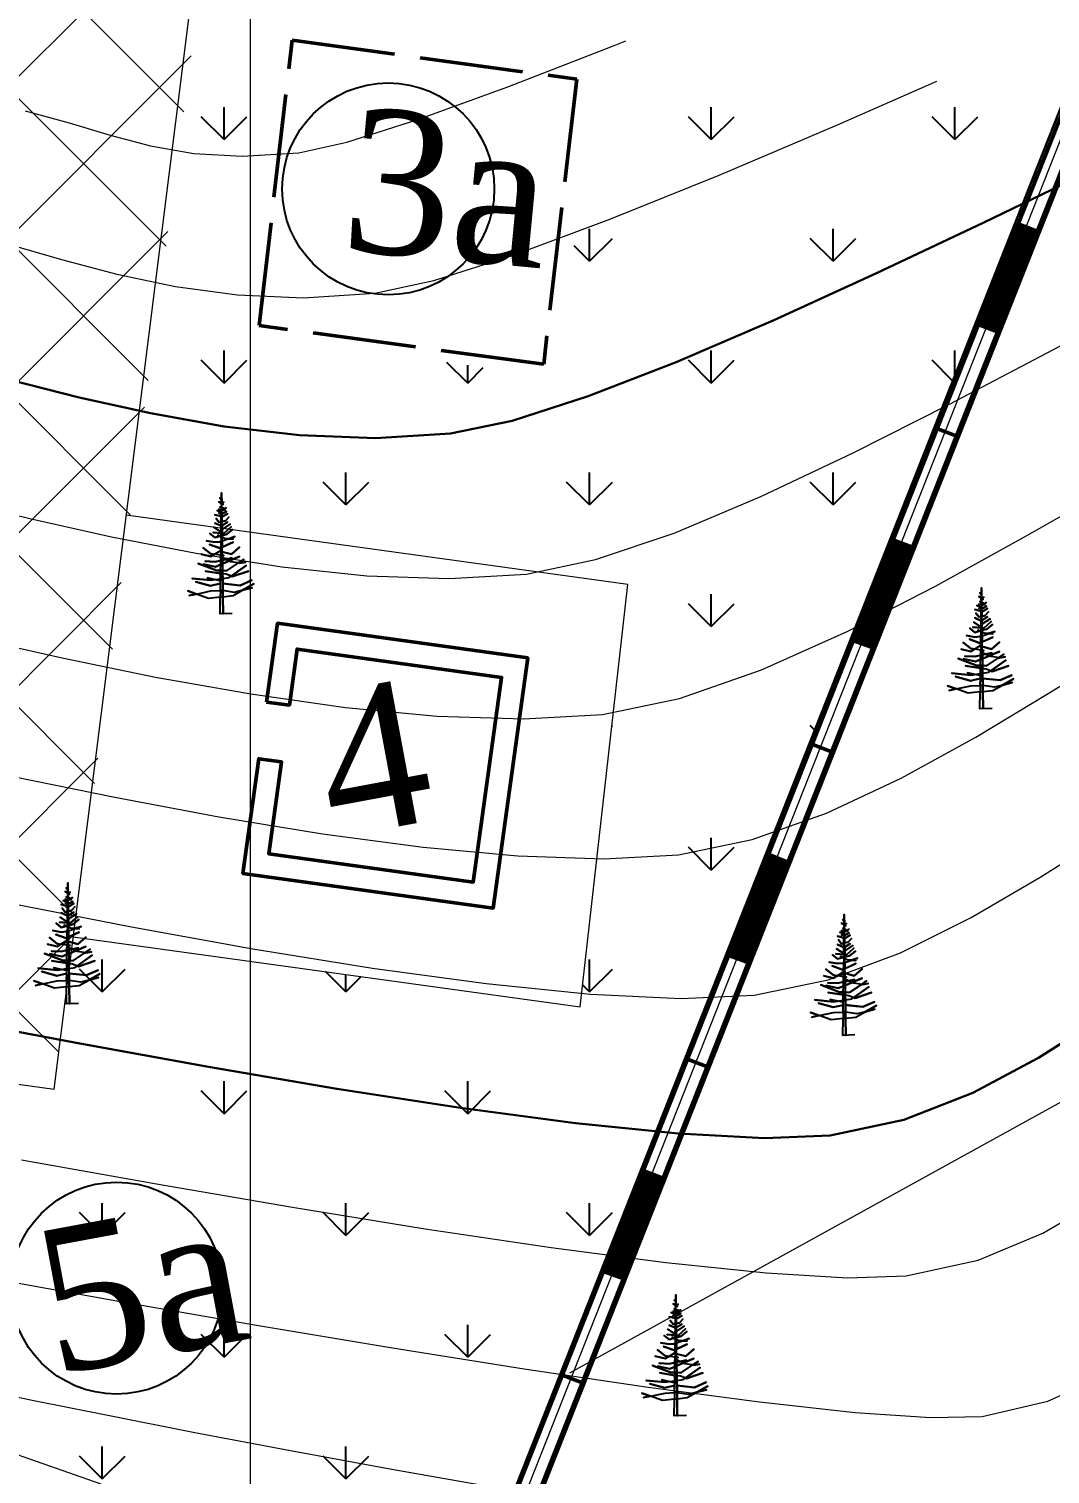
# Model space of a CAD drawing. Header units: feet. Extents: x 3381 to 1374491, y 675186 to 8751562.
# Drawn here: x 686548.47 to 686566.25, y 4375367.43 to 4375392.61 of the extents above; entities that cross this region are included whole.
import ezdxf

# ---------------------------------------------------------------- set-up
doc = ezdxf.new("R2010")
doc.units = ezdxf.units.FT
doc.header["$MEASUREMENT"] = 0
doc.linetypes.add('ACAD_ISO02W100', pattern=[15, 12, -3])
doc.linetypes.add('DUZ', pattern=[0])
doc.layers.get('0').update_dxf_attribs({"linetype": 'CONTINUOUS'})
for name, color, linetype, lineweight in [('ANA HORIZONTAL', 24, 'CONTINUOUS', 30), ('HORIZANTAL', 24, 'CONTINUOUS', 13), ('km setka', 170, 'CONTINUOUS', 15)]:
    doc.layers.add(name, color=color, linetype=linetype, lineweight=lineweight)
doc.layers.add('Aqaclar', color=3, linetype='CONTINUOUS')
doc.layers.add('Layer8', color=7, linetype='CONTINUOUS')
doc.styles.add('style5', font='ariall.ttf', dxfattribs={"height": 400})

msp = doc.modelspace()

# ---------------------------------------------------------------- hatches: boundary and pattern name
at = {"lineweight": 25}
h = msp.add_hatch(dxfattribs=at)
h.set_pattern_fill('GRASS', color=3, scale=3)
h.set_pattern_definition([(90, (3.5065, 27.466), (-2.121320343, 2.121320343), [0.5625, -3.680140689]), (45, (3.5065, 27.466), (-2.1213203436, 2.1213203436), [0.5625, -2.4375]), (135, (3.5065, 27.466), (-2.1213203436, -2.1213203436), [0.5625, -2.4375])])
edge = h.paths.add_edge_path(flags=16)
edge.add_arc((686469.241, 4375374.521), 3.56, 0, 360)
edge = h.paths.add_edge_path()
edge.add_line((686472.034, 4375376.729), (686476.571, 4375376.121))
edge.add_line((686476.571, 4375376.121), (686476.958, 4375379.01))
edge.add_line((686476.958, 4375379.01), (686469.631, 4375380))
edge.add_line((686469.631, 4375380), (686471.772, 4375395.856))
edge.add_line((686471.772, 4375395.856), (686480.145, 4375394.725))
edge.add_line((686480.145, 4375394.725), (686480.872, 4375400.108))
edge.add_line((686480.872, 4375400.108), (686476.22, 4375400.78))
edge.add_line((686476.22, 4375400.78), (686477.034, 4375406.421))
edge.add_line((686477.034, 4375406.421), (686485.156, 4375405.268))
edge.add_line((686485.156, 4375405.268), (686488.902, 4375432.383))
edge.add_line((686488.902, 4375432.383), (686488.995, 4375433.072))
edge.add_line((686488.995, 4375433.072), (686488.725, 4375432.579))
edge.add_line((686488.725, 4375432.579), (686451.187, 4375359.25))
edge.add_line((686451.187, 4375359.25), (686542.782, 4375331.373))
edge.add_line((686542.782, 4375331.373), (686574.64, 4375412.014))
edge.add_line((686574.64, 4375412.014), (686567.529, 4375414.735))
edge.add_line((686567.529, 4375414.735), (686565.775, 4375410.151))
edge.add_line((686565.775, 4375410.151), (686557.411, 4375413.085))
edge.add_arc((686716.84, 4375348.2), 172.127, 157.85455, 159.31778)
edge.add_line((686555.806, 4375408.992), (686569.171, 4375407.196))
edge.add_line((686569.171, 4375407.196), (686568.429, 4375401.948))
edge.add_line((686568.429, 4375401.948), (686555.1, 4375403.755))
edge.add_arc((686555.4, 4375400.614), 3.155, 95.4615, 167.5925)
edge.add_line((686552.319, 4375401.292), (686552.319, 4375400.337))
edge.add_line((686552.319, 4375400.337), (686553.986, 4375400.73))
edge.add_line((686553.986, 4375400.73), (686559.578, 4375399.751))
edge.add_line((686559.578, 4375399.751), (686557.628, 4375386.568))
edge.add_line((686557.628, 4375386.568), (686557.408, 4375386.568))
edge.add_line((686557.408, 4375386.568), (686552.319, 4375387.285))
edge.add_line((686552.319, 4375387.285), (686552.93, 4375392.653))
edge.add_line((686552.93, 4375392.653), (686558.033, 4375391.954))
edge.add_line((686558.033, 4375391.954), (686558.384, 4375394.516))
edge.add_line((686558.384, 4375394.516), (686553.204, 4375395.226))
edge.add_line((686553.204, 4375395.226), (686553.8, 4375400.314))
edge.add_line((686553.8, 4375400.314), (686552.219, 4375400.105))
edge.add_line((686552.219, 4375400.105), (686550.163, 4375384.139))
edge.add_line((686550.163, 4375384.139), (686558.899, 4375382.93))
edge.add_line((686558.899, 4375382.93), (686558.069, 4375375.574))
edge.add_line((686558.069, 4375375.574), (686549.285, 4375376.789))
edge.add_line((686549.285, 4375376.789), (686548.906, 4375374.139))
edge.add_line((686548.906, 4375374.139), (686542.779, 4375374.943))
edge.add_arc((686542.342, 4375364.952), 10, 87.4993, 110.7786)
edge.add_line((686538.795, 4375374.302), (686548.544, 4375372.875))
edge.add_line((686548.544, 4375372.875), (686547.917, 4375369.381))
edge.add_line((686547.917, 4375369.381), (686544.607, 4375369.907))
edge.add_line((686544.607, 4375369.907), (686545, 4375372.981))
edge.add_line((686545, 4375372.981), (686542.469, 4375373.316))
edge.add_line((686542.469, 4375373.316), (686542.064, 4375370.254))
edge.add_line((686542.064, 4375370.254), (686538.74, 4375370.694))
edge.add_line((686538.74, 4375370.694), (686539.093, 4375373.791))
edge.add_line((686539.093, 4375373.791), (686538.298, 4375374.098))
edge.add_arc((686542.512, 4375364.739), 10.263, 114.2395, 179.0096)
edge.add_line((686532.25, 4375364.917), (686531.9, 4375362.281))
edge.add_line((686531.9, 4375362.281), (686528.914, 4375362.608))
edge.add_line((686528.914, 4375362.608), (686528.033, 4375357.745))
edge.add_line((686528.033, 4375357.745), (686519.324, 4375358.958))
edge.add_line((686519.324, 4375358.958), (686520.011, 4375363.859))
edge.add_line((686520.011, 4375363.859), (686513.085, 4375364.778))
edge.add_line((686513.085, 4375364.778), (686512.673, 4375361.668))
edge.add_line((686512.673, 4375361.668), (686486.043, 4375365.261))
edge.add_line((686486.043, 4375365.261), (686475.323, 4375366.805))
edge.add_line((686475.323, 4375366.805), (686476.371, 4375374.635))
edge.add_line((686476.371, 4375374.635), (686472.751, 4375375.12))
edge.add_arc((686469.241, 4375374.521), 3.56, 9.688, 38.3434)
at = {"lineweight": 13}
h = msp.add_hatch(dxfattribs=at)
h.set_pattern_fill('ANSI37', color=256, scale=15)
h.set_pattern_definition([(45, (0, 0), (-1.3258252147, 1.3258252147), []), (135, (0, 0), (-1.3258252147, -1.3258252147), [])])
h.paths.add_polyline_path([(686533.845, 4375421.291), (686544.492, 4375419.866), (686545.997, 4375419.632), (686545.856, 4375419.847), (686548.297, 4375420.17), (686551.002, 4375420.769), (686553.549, 4375420.105), (686553.846, 4375420.27), (686561.937, 4375417.089), (686563.195, 4375416.394), (686559.012, 4375414.621), (686556.888, 4375412.335), (686556.17, 4375410.995), (686554.985, 4375403.728), (686553.218, 4375402.894), (686552.623, 4375402.12), (686548.89, 4375374.023), (686527.156, 4375376.859), (686527.724, 4375378.154), (686528.151, 4375380.299)])
at = {"lineweight": 50}
h = msp.add_hatch(dxfattribs=at)
h.set_pattern_fill('ANSI31', scale=0.3, angle=76.0049)
h.set_pattern_definition([(121.004872172, (4767024.713122, 2652344.381678), (-0.0321421312917, -0.01931666109934), [])])
h.paths.add_polyline_path([(686565.002, 4375387.46), (686565.697, 4375389.217), (686566.058, 4375389.073), (686565.368, 4375387.323)])
h = msp.add_hatch(dxfattribs=at)
h.set_pattern_fill('ANSI31', scale=0.3, angle=76.6288)
h.set_pattern_definition([(121.628787469, (4785543.104824, 2696873.81386), (-0.03192988339517, -0.01966551668202), [])])
h.paths.add_polyline_path([(686562.817, 4375381.955), (686563.512, 4375383.713), (686563.883, 4375383.57), (686563.193, 4375381.82)])
h = msp.add_hatch(dxfattribs=at)
h.set_pattern_fill('ANSI31', scale=0.3, angle=76.0049)
h.set_pattern_definition([(121.004872172, (4767020.369345, 2652333.391865), (-0.0321421312917, -0.01931666109934), [])])
h.paths.add_polyline_path([(686560.641, 4375376.477), (686561.343, 4375378.232), (686561.715, 4375378.084), (686561.025, 4375376.334)])
h = msp.add_hatch(dxfattribs=at)
h.set_pattern_fill('ANSI31', scale=0.3, angle=76.6288)
h.set_pattern_definition([(121.628787469, (4785538.761047, 2696862.824047), (-0.03192988339517, -0.01966551668202), [])])
h.paths.add_polyline_path([(686558.473, 4375370.966), (686559.168, 4375372.723), (686559.539, 4375372.58), (686558.849, 4375370.83)])

# ---------------------------------------------------------------- linework, layer by layer
at = {"color": 7, "lineweight": 50}
for p, q in [((686564.265, 4375385.656, 716.5), (686564.628, 4375385.517, 716.5)), ((686562.102, 4375380.149, 716.5), (686562.464, 4375380.01, 716.5)), ((686559.922, 4375374.666, 716.5), (686560.284, 4375374.527, 716.5)), ((686557.758, 4375369.159, 716.5), (686558.121, 4375369.02, 716.5))]:
    msp.add_line(p, q, dxfattribs=at)
at = {"color": 7, "lineweight": 30, "elevation": 716.5}
for points in [[(686562.786, 4375416.979), (686575.161, 4375412.243), (686543.018, 4375330.883), (686450.613, 4375359.007), (686493.804, 4375443.379), (686553.443, 4375420.554)], [(686562.643, 4375416.605), (686574.64, 4375412.014), (686542.782, 4375331.373), (686451.187, 4375359.25), (686493.996, 4375442.877), (686553.3, 4375420.181)]]:
    msp.add_lwpolyline(points, dxfattribs=at)
at = {"color": 1, "lineweight": 0, "elevation": 716.5}
msp.add_lwpolyline([(686450.9, 4375359.128), (686493.9, 4375443.128), (686574.9, 4375412.128), (686542.9, 4375331.128)], close=True, dxfattribs=at)
at = {"color": 7, "lineweight": 50, "elevation": 716.5}
for points in [[(686553.553, 4375420.114), (686553.727, 4375420.475), (686528.404, 4375430.157), (686489.51, 4375434.99), (686454.464, 4375366.527), (686552.013, 4375353.539), (686567.79, 4375393.455), (686567.431, 4375393.597), (686551.754, 4375353.992), (686455.1, 4375366.829), (686489.789, 4375434.557), (686528.304, 4375429.783), (686553.553, 4375420.114)], [(686565.002, 4375387.46), (686565.697, 4375389.217), (686566.058, 4375389.074), (686565.367, 4375387.324), (686565.002, 4375387.46)], [(686562.817, 4375381.955), (686563.512, 4375383.713), (686563.883, 4375383.57), (686563.191, 4375381.821), (686562.817, 4375381.955)], [(686560.642, 4375376.476), (686561.343, 4375378.232), (686561.715, 4375378.084), (686561.023, 4375376.334), (686560.659, 4375376.469)], [(686558.473, 4375370.966), (686559.168, 4375372.723), (686559.539, 4375372.58), (686558.847, 4375370.831), (686558.473, 4375370.966)]]:
    msp.add_lwpolyline(points, dxfattribs=at)
at = {"color": 7, "lineweight": 18, "elevation": 716.5}
for points in [[(686548.906, 4375374.139), (686552.319, 4375401.292, -0.312203), (686554.87, 4375403.701), (686555.1, 4375403.755)], [(686513.085, 4375364.778), (686531.9, 4375362.281), (686532.429, 4375366.267, -0.415845), (686543.713, 4375374.858), (686548.906, 4375374.139)]]:
    msp.add_lwpolyline(points, format="xyb", dxfattribs=at)
at = {"color": 7, "linetype": 'ACAD_ISO02W100', "lineweight": 50, "ltscale": 0.15, "elevation": 959.671}
msp.add_lwpolyline([(686552.478, 4375387.444), (686553.053, 4375392.412), (686558.008, 4375391.735), (686557.433, 4375386.768), (686552.478, 4375387.444)], dxfattribs=at)
at = {"color": 7, "lineweight": 18, "elevation": 959.671}
msp.add_lwpolyline([(686549.24, 4375376.796), (686558.069, 4375375.574), (686558.899, 4375382.93), (686550.163, 4375384.139)], dxfattribs=at)
at = {"color": 7, "lineweight": 50, "elevation": 959.671, "flags": 128}
msp.add_lwpolyline([(686552.609, 4375380.885), (686553.005, 4375380.831), (686553.14, 4375381.806), (686556.701, 4375381.314), (686556.208, 4375377.748), (686552.646, 4375378.24), (686552.868, 4375379.84), (686552.472, 4375379.895), (686552.195, 4375377.899), (686556.554, 4375377.296), (686557.157, 4375381.654), (686552.799, 4375382.257), (686552.609, 4375380.885)], dxfattribs=at)
at = {"color": 7, "lineweight": 18}
msp.add_lwpolyline([(686557.888, 4375369.197), (686578.51, 4375380.572), (686599.543, 4375379.073)], dxfattribs=at)
at = {"color": 7, "linetype": 'DUZ', "lineweight": 25}
for centre in [(686554.726, 4375389.824, -415.332), (686549.995, 4375370.674, 2378.8)]:
    msp.add_circle(centre, 1.846, dxfattribs=at)
at = {"linetype": 'Continuous'}
msp.add_open_spline([(686510.012, 4375551.6, 716.5), (686514.032, 4375544.122, 716.5), (686521.585, 4375530.68, 716.5), (686534.891, 4375512.364, 716.5), (686545.662, 4375492.166, 716.5), (686556.625, 4375474.281, 716.5), (686565.753, 4375456.877, 716.5), (686579.168, 4375438.356, 716.5), (686595.768, 4375424.067, 716.5), (686607.303, 4375409.23, 716.5), (686615.233, 4375398.748, 716.5), (686626.551, 4375386.829, 716.5), (686634.8, 4375376.137, 716.5), (686639.244, 4375370.377, 716.5)], degree=3, knots=[15.268593, 15.268593, 15.268593, 15.268593, 40.72321, 61.46233, 83.054979, 109.290717, 124.392744, 141.962718, 177.533008, 189.558821, 198.276488, 216.955448, 238.768866, 238.768866, 238.768866, 238.768866], dxfattribs=at)
at = {"layer": 'ANA HORIZONTAL', "color": 32, "lineweight": 30}
for points, elevation in [([(686548.162, 4375386.489), (686549.342, 4375386.192), (686550.584, 4375385.916), (686551.87, 4375385.687), (686553.182, 4375385.533), (686554.503, 4375385.482), (686555.813, 4375385.56), (686556.884, 4375385.784), (686558.21, 4375386.211), (686559.741, 4375386.807), (686561.43, 4375387.533), (686563.229, 4375388.355), (686565.089, 4375389.234), (686566.962, 4375390.136), (686568.802, 4375391.023), (686570.558, 4375391.858), (686572.183, 4375392.606), (686573.63, 4375393.23)], 1409), ([(686547.167, 4375375.349), (686549.353, 4375374.934), (686551.597, 4375374.527), (686553.831, 4375374.148), (686555.985, 4375373.816), (686557.99, 4375373.549), (686559.777, 4375373.367), (686561.278, 4375373.288), (686562.423, 4375373.331), (686563.703, 4375373.605), (686564.907, 4375374.078), (686566.05, 4375374.688), (686567.144, 4375375.378)], 1406.5)]:
    msp.add_lwpolyline(points, dxfattribs=dict(at, elevation=elevation))
at = {"layer": 'Aqaclar', "color": 3, "elevation": 716.5}
for points in [[(686552.01, 4375382.426), (686551.798, 4375382.419), (686551.802, 4375382.713), (686551.594, 4375382.69), (686551.385, 4375382.765), (686551.234, 4375382.819), (686551.385, 4375382.765), (686551.259, 4375382.738), (686551.385, 4375382.765), (686551.638, 4375382.819), (686551.803, 4375382.826), (686551.802, 4375382.713), (686551.847, 4375382.718), (686551.851, 4375382.421), (686551.847, 4375382.718), (686552.024, 4375382.738), (686552.19, 4375382.832), (686552.358, 4375382.876), (686552.19, 4375382.832), (686552.384, 4375382.941), (686552.19, 4375382.832), (686552.049, 4375382.795), (686551.846, 4375382.825), (686551.847, 4375382.718), (686551.846, 4375382.825), (686551.828, 4375382.827), (686551.803, 4375382.826), (686551.805, 4375382.949), (686551.802, 4375382.949), (686551.632, 4375382.908), (686551.373, 4375382.981), (686551.632, 4375382.908), (686551.802, 4375382.949), (686551.805, 4375382.949), (686551.805, 4375382.995), (686551.796, 4375382.997), (686551.581, 4375383.046), (686551.711, 4375383.017), (686551.638, 4375383.006), (686551.31, 4375383.038), (686551.638, 4375383.006), (686551.711, 4375383.017), (686551.806, 4375383.031), (686551.805, 4375382.995), (686551.806, 4375383.031), (686551.843, 4375383.037), (686551.846, 4375382.825), (686551.844, 4375382.949), (686551.847, 4375382.949), (686552.15, 4375382.916), (686552.352, 4375383.006), (686552.15, 4375382.916), (686551.844, 4375382.949), (686551.843, 4375383.037), (686551.954, 4375383.054), (686552.251, 4375383.265), (686551.989, 4375383.079), (686552.011, 4375383.07), (686552.295, 4375383.167), (686552.011, 4375383.07), (686551.903, 4375383.111), (686551.842, 4375383.12), (686551.843, 4375383.037), (686551.842, 4375383.12), (686551.807, 4375383.126), (686551.806, 4375383.031), (686551.807, 4375383.126), (686551.543, 4375383.167), (686551.807, 4375383.126), (686551.808, 4375383.176), (686551.739, 4375383.176), (686551.417, 4375383.297), (686551.739, 4375383.176), (686551.808, 4375383.176), (686551.809, 4375383.278), (686551.72, 4375383.24), (686551.512, 4375383.289), (686551.72, 4375383.24), (686551.84, 4375383.291), (686551.841, 4375383.176), (686551.808, 4375383.176), (686551.841, 4375383.176), (686551.842, 4375383.12), (686551.841, 4375383.176), (686551.922, 4375383.176), (686552.121, 4375383.309), (686552.213, 4375383.37), (686552.121, 4375383.309), (686552.144, 4375383.305), (686552.238, 4375383.321), (686552.144, 4375383.305), (686551.986, 4375383.329), (686551.958, 4375383.342), (686551.84, 4375383.291), (686551.958, 4375383.342), (686552.137, 4375383.419), (686551.958, 4375383.342), (686551.897, 4375383.37), (686552.005, 4375383.394), (686551.897, 4375383.37), (686551.828, 4375383.402), (686551.839, 4375383.397), (686551.839, 4375383.357), (686551.897, 4375383.37), (686551.839, 4375383.357), (686551.84, 4375383.291), (686551.839, 4375383.357), (686551.81, 4375383.351), (686551.809, 4375383.278), (686551.81, 4375383.351), (686551.714, 4375383.329), (686551.537, 4375383.338), (686551.714, 4375383.329), (686551.81, 4375383.351), (686551.811, 4375383.442), (686551.866, 4375383.435), (686551.838, 4375383.439), (686551.839, 4375383.397), (686551.838, 4375383.439), (686551.811, 4375383.442), (686551.638, 4375383.467), (686551.506, 4375383.572), (686551.638, 4375383.467), (686551.702, 4375383.458), (686551.638, 4375383.419), (686551.468, 4375383.459), (686551.638, 4375383.419), (686551.702, 4375383.458), (686551.812, 4375383.526), (686551.811, 4375383.442), (686551.838, 4375383.439), (686551.837, 4375383.502), (686551.998, 4375383.459), (686552.137, 4375383.58), (686551.998, 4375383.459), (686551.837, 4375383.502), (686551.836, 4375383.583), (686552.024, 4375383.67), (686551.796, 4375383.564), (686551.613, 4375383.629), (686551.796, 4375383.564), (686551.813, 4375383.572), (686551.812, 4375383.526), (686551.814, 4375383.684), (686551.796, 4375383.678), (686551.708, 4375383.67), (686551.562, 4375383.694), (686551.708, 4375383.67), (686551.796, 4375383.678), (686551.814, 4375383.684), (686551.835, 4375383.691), (686551.836, 4375383.583), (686551.835, 4375383.691), (686552.055, 4375383.767), (686551.949, 4375383.73), (686552.024, 4375383.726), (686551.872, 4375383.734), (686551.758, 4375383.791), (686551.815, 4375383.763), (686551.814, 4375383.684), (686551.835, 4375383.691), (686551.834, 4375383.785), (686551.708, 4375383.751), (686551.619, 4375383.823), (686551.708, 4375383.751), (686551.815, 4375383.78), (686551.815, 4375383.763), (686551.815, 4375383.78), (686551.916, 4375383.807), (686552.017, 4375383.888), (686551.916, 4375383.807), (686551.834, 4375383.785), (686551.833, 4375383.826), (686551.866, 4375383.823), (686551.992, 4375383.937), (686551.866, 4375383.823), (686551.833, 4375383.826), (686551.816, 4375383.828), (686551.815, 4375383.78), (686551.816, 4375383.828), (686551.676, 4375383.84), (686551.816, 4375383.828), (686551.816, 4375383.843), (686551.689, 4375383.929), (686551.816, 4375383.843), (686551.817, 4375383.955), (686551.821, 4375383.953), (686551.708, 4375384.002), (686551.821, 4375383.953), (686551.929, 4375384.018), (686551.832, 4375383.959), (686551.833, 4375383.826), (686551.832, 4375383.893), (686551.973, 4375383.985), (686551.832, 4375383.893), (686551.831, 4375384.029), (686551.891, 4375384.042), (686551.948, 4375384.107), (686551.891, 4375384.042), (686551.831, 4375384.029), (686551.818, 4375384.027), (686551.817, 4375383.955), (686551.818, 4375384.027), (686551.777, 4375384.018), (686551.727, 4375384.083), (686551.777, 4375384.018), (686551.818, 4375384.027), (686551.819, 4375384.12), (686551.708, 4375384.147), (686551.84, 4375384.115), (686551.929, 4375384.164), (686551.84, 4375384.115), (686551.83, 4375384.118), (686551.831, 4375384.029), (686551.83, 4375384.118), (686551.829, 4375384.162), (686551.91, 4375384.204), (686551.829, 4375384.162), (686551.828, 4375384.234), (686551.859, 4375384.228), (686551.828, 4375384.234), (686551.777, 4375384.245), (686551.821, 4375384.236), (686551.819, 4375384.12), (686551.82, 4375384.164), (686551.777, 4375384.172), (686551.82, 4375384.164), (686551.82, 4375384.194), (686551.746, 4375384.22), (686551.82, 4375384.194), (686551.821, 4375384.236), (686551.821, 4375384.275), (686551.796, 4375384.285), (686551.828, 4375384.273), (686551.859, 4375384.261), (686551.885, 4375384.228), (686551.871, 4375384.245), (686551.903, 4375384.269), (686551.859, 4375384.236), (686551.871, 4375384.245), (686551.859, 4375384.261), (686551.828, 4375384.273), (686551.828, 4375384.234), (686551.828, 4375384.273), (686551.827, 4375384.335), (686551.866, 4375384.366), (686551.832, 4375384.339), (686551.853, 4375384.325), (686551.832, 4375384.339), (686551.822, 4375384.345), (686551.777, 4375384.374), (686551.822, 4375384.345), (686551.823, 4375384.405), (686551.796, 4375384.439), (686551.823, 4375384.405), (686551.825, 4375384.528), (686551.827, 4375384.342), (686551.827, 4375384.335), (686551.827, 4375384.342), (686551.822, 4375384.345), (686551.822, 4375384.331), (686551.827, 4375384.335), (686551.815, 4375384.325), (686551.822, 4375384.331), (686551.821, 4375384.275)], [(686565.243, 4375380.774), (686565.031, 4375380.767), (686565.035, 4375381.061), (686564.827, 4375381.038), (686564.617, 4375381.113), (686564.467, 4375381.167), (686564.617, 4375381.113), (686564.492, 4375381.086), (686564.617, 4375381.113), (686564.871, 4375381.167), (686565.036, 4375381.174), (686565.035, 4375381.061), (686565.08, 4375381.066), (686565.084, 4375380.769), (686565.08, 4375381.066), (686565.256, 4375381.086), (686565.423, 4375381.18), (686565.591, 4375381.224), (686565.423, 4375381.18), (686565.617, 4375381.289), (686565.423, 4375381.18), (686565.282, 4375381.143), (686565.079, 4375381.173), (686565.08, 4375381.066), (686565.079, 4375381.173), (686565.061, 4375381.175), (686565.036, 4375381.174), (686565.038, 4375381.297), (686565.035, 4375381.297), (686564.865, 4375381.256), (686564.606, 4375381.329), (686564.865, 4375381.256), (686565.035, 4375381.297), (686565.038, 4375381.297), (686565.038, 4375381.343), (686565.029, 4375381.345), (686564.814, 4375381.394), (686564.944, 4375381.365), (686564.871, 4375381.353), (686564.543, 4375381.386), (686564.871, 4375381.353), (686564.944, 4375381.365), (686565.039, 4375381.379), (686565.038, 4375381.343), (686565.039, 4375381.379), (686565.076, 4375381.385), (686565.079, 4375381.173), (686565.077, 4375381.297), (686565.08, 4375381.297), (686565.383, 4375381.264), (686565.585, 4375381.353), (686565.383, 4375381.264), (686565.077, 4375381.297), (686565.076, 4375381.385), (686565.187, 4375381.402), (686565.484, 4375381.613), (686565.222, 4375381.427), (686565.244, 4375381.418), (686565.528, 4375381.515), (686565.244, 4375381.418), (686565.136, 4375381.459), (686565.075, 4375381.468), (686565.076, 4375381.385), (686565.075, 4375381.468), (686565.04, 4375381.474), (686565.039, 4375381.379), (686565.04, 4375381.474), (686564.776, 4375381.515), (686565.04, 4375381.474), (686565.041, 4375381.523), (686564.972, 4375381.523), (686564.65, 4375381.645), (686564.972, 4375381.523), (686565.041, 4375381.523), (686565.042, 4375381.626), (686564.953, 4375381.588), (686564.745, 4375381.637), (686564.953, 4375381.588), (686565.073, 4375381.639), (686565.074, 4375381.523), (686565.041, 4375381.523), (686565.074, 4375381.523), (686565.075, 4375381.468), (686565.074, 4375381.523), (686565.155, 4375381.523), (686565.354, 4375381.656), (686565.446, 4375381.718), (686565.354, 4375381.656), (686565.376, 4375381.653), (686565.471, 4375381.669), (686565.376, 4375381.653), (686565.219, 4375381.677), (686565.191, 4375381.69), (686565.073, 4375381.639), (686565.191, 4375381.69), (686565.37, 4375381.766), (686565.191, 4375381.69), (686565.13, 4375381.718), (686565.238, 4375381.742), (686565.13, 4375381.718), (686565.061, 4375381.75), (686565.072, 4375381.745), (686565.072, 4375381.705), (686565.13, 4375381.718), (686565.072, 4375381.705), (686565.073, 4375381.639), (686565.072, 4375381.705), (686565.043, 4375381.699), (686565.042, 4375381.626), (686565.043, 4375381.699), (686564.947, 4375381.677), (686564.77, 4375381.685), (686564.947, 4375381.677), (686565.043, 4375381.699), (686565.044, 4375381.79), (686565.099, 4375381.783), (686565.071, 4375381.787), (686565.072, 4375381.745), (686565.071, 4375381.787), (686565.044, 4375381.79), (686564.871, 4375381.815), (686564.738, 4375381.92), (686564.871, 4375381.815), (686564.935, 4375381.806), (686564.871, 4375381.766), (686564.701, 4375381.807), (686564.871, 4375381.766), (686564.935, 4375381.806), (686565.045, 4375381.874), (686565.044, 4375381.79), (686565.071, 4375381.787), (686565.07, 4375381.85), (686565.231, 4375381.807), (686565.37, 4375381.928), (686565.231, 4375381.807), (686565.07, 4375381.85), (686565.069, 4375381.931), (686565.256, 4375382.017), (686565.029, 4375381.912), (686564.846, 4375381.977), (686565.029, 4375381.912), (686565.046, 4375381.92), (686565.045, 4375381.874), (686565.047, 4375382.032), (686565.029, 4375382.026), (686564.941, 4375382.017), (686564.795, 4375382.042), (686564.941, 4375382.017), (686565.029, 4375382.026), (686565.047, 4375382.032), (686565.068, 4375382.039), (686565.069, 4375381.931), (686565.068, 4375382.039), (686565.288, 4375382.115), (686565.182, 4375382.078), (686565.256, 4375382.074), (686565.105, 4375382.082), (686564.991, 4375382.139), (686565.048, 4375382.111), (686565.047, 4375382.032), (686565.068, 4375382.039), (686565.067, 4375382.133), (686564.941, 4375382.098), (686564.852, 4375382.171), (686564.941, 4375382.098), (686565.048, 4375382.128), (686565.048, 4375382.111), (686565.048, 4375382.128), (686565.149, 4375382.155), (686565.25, 4375382.236), (686565.149, 4375382.155), (686565.067, 4375382.133), (686565.066, 4375382.174), (686565.099, 4375382.171), (686565.225, 4375382.285), (686565.099, 4375382.171), (686565.066, 4375382.174), (686565.049, 4375382.176), (686565.048, 4375382.128), (686565.049, 4375382.176), (686564.909, 4375382.188), (686565.049, 4375382.176), (686565.049, 4375382.191), (686564.922, 4375382.277), (686565.049, 4375382.191), (686565.05, 4375382.303), (686565.054, 4375382.301), (686564.941, 4375382.349), (686565.054, 4375382.301), (686565.162, 4375382.366), (686565.065, 4375382.307), (686565.066, 4375382.174), (686565.065, 4375382.241), (686565.206, 4375382.333), (686565.065, 4375382.241), (686565.064, 4375382.377), (686565.124, 4375382.39), (686565.181, 4375382.455), (686565.124, 4375382.39), (686565.064, 4375382.377), (686565.051, 4375382.374), (686565.05, 4375382.303), (686565.051, 4375382.374), (686565.01, 4375382.366), (686564.96, 4375382.43), (686565.01, 4375382.366), (686565.051, 4375382.374), (686565.052, 4375382.468), (686564.941, 4375382.495), (686565.073, 4375382.463), (686565.162, 4375382.511), (686565.073, 4375382.463), (686565.063, 4375382.465), (686565.064, 4375382.377), (686565.063, 4375382.465), (686565.062, 4375382.51), (686565.143, 4375382.552), (686565.062, 4375382.51), (686565.061, 4375382.582), (686565.092, 4375382.576), (686565.061, 4375382.582), (686565.01, 4375382.592), (686565.054, 4375382.584), (686565.052, 4375382.468), (686565.053, 4375382.512), (686565.01, 4375382.52), (686565.053, 4375382.512), (686565.053, 4375382.542), (686564.979, 4375382.568), (686565.053, 4375382.542), (686565.054, 4375382.584), (686565.054, 4375382.623), (686565.029, 4375382.633), (686565.061, 4375382.621), (686565.092, 4375382.609), (686565.117, 4375382.576), (686565.104, 4375382.593), (686565.136, 4375382.617), (686565.092, 4375382.584), (686565.104, 4375382.593), (686565.092, 4375382.609), (686565.061, 4375382.621), (686565.061, 4375382.582), (686565.061, 4375382.621), (686565.06, 4375382.683), (686565.099, 4375382.714), (686565.065, 4375382.687), (686565.086, 4375382.673), (686565.065, 4375382.687), (686565.055, 4375382.693), (686565.01, 4375382.722), (686565.055, 4375382.693), (686565.056, 4375382.753), (686565.029, 4375382.787), (686565.056, 4375382.753), (686565.057, 4375382.876), (686565.06, 4375382.69), (686565.06, 4375382.683), (686565.06, 4375382.69), (686565.055, 4375382.693), (686565.055, 4375382.679), (686565.06, 4375382.683), (686565.048, 4375382.673), (686565.055, 4375382.679), (686565.054, 4375382.623)], [(686549.332, 4375375.635), (686549.121, 4375375.627), (686549.124, 4375375.921), (686548.917, 4375375.898), (686548.707, 4375375.973), (686548.556, 4375376.028), (686548.707, 4375375.973), (686548.582, 4375375.947), (686548.707, 4375375.973), (686548.961, 4375376.028), (686549.126, 4375376.035), (686549.124, 4375375.921), (686549.17, 4375375.927), (686549.173, 4375375.629), (686549.17, 4375375.927), (686549.346, 4375375.947), (686549.513, 4375376.04), (686549.681, 4375376.084), (686549.513, 4375376.04), (686549.706, 4375376.149), (686549.513, 4375376.04), (686549.371, 4375376.003), (686549.168, 4375376.033), (686549.17, 4375375.927), (686549.168, 4375376.033), (686549.15, 4375376.036), (686549.126, 4375376.035), (686549.127, 4375376.157), (686549.125, 4375376.157), (686548.954, 4375376.117), (686548.695, 4375376.19), (686548.954, 4375376.117), (686549.125, 4375376.157), (686549.127, 4375376.157), (686549.128, 4375376.203), (686549.119, 4375376.206), (686548.904, 4375376.254), (686549.033, 4375376.225), (686548.961, 4375376.214), (686548.632, 4375376.246), (686548.961, 4375376.214), (686549.033, 4375376.225), (686549.128, 4375376.24), (686549.128, 4375376.203), (686549.128, 4375376.24), (686549.166, 4375376.245), (686549.168, 4375376.033), (686549.167, 4375376.158), (686549.169, 4375376.157), (686549.472, 4375376.125), (686549.675, 4375376.214), (686549.472, 4375376.125), (686549.167, 4375376.158), (686549.166, 4375376.245), (686549.277, 4375376.262), (686549.573, 4375376.473), (686549.311, 4375376.287), (686549.333, 4375376.279), (686549.618, 4375376.376), (686549.333, 4375376.279), (686549.226, 4375376.319), (686549.165, 4375376.329), (686549.166, 4375376.245), (686549.165, 4375376.329), (686549.13, 4375376.334), (686549.128, 4375376.24), (686549.13, 4375376.334), (686548.866, 4375376.376), (686549.13, 4375376.334), (686549.13, 4375376.384), (686549.062, 4375376.384), (686548.74, 4375376.505), (686549.062, 4375376.384), (686549.13, 4375376.384), (686549.131, 4375376.487), (686549.043, 4375376.449), (686548.834, 4375376.497), (686549.043, 4375376.449), (686549.163, 4375376.5), (686549.164, 4375376.384), (686549.13, 4375376.384), (686549.164, 4375376.384), (686549.165, 4375376.329), (686549.164, 4375376.384), (686549.245, 4375376.384), (686549.444, 4375376.517), (686549.536, 4375376.578), (686549.444, 4375376.517), (686549.466, 4375376.513), (686549.561, 4375376.53), (686549.466, 4375376.513), (686549.308, 4375376.538), (686549.281, 4375376.55), (686549.163, 4375376.5), (686549.281, 4375376.55), (686549.46, 4375376.627), (686549.281, 4375376.55), (686549.22, 4375376.579), (686549.327, 4375376.603), (686549.22, 4375376.579), (686549.15, 4375376.611), (686549.161, 4375376.606), (686549.162, 4375376.566), (686549.22, 4375376.579), (686549.162, 4375376.566), (686549.163, 4375376.5), (686549.162, 4375376.566), (686549.132, 4375376.559), (686549.131, 4375376.487), (686549.132, 4375376.559), (686549.037, 4375376.538), (686548.86, 4375376.546), (686549.037, 4375376.538), (686549.132, 4375376.559), (686549.133, 4375376.651), (686549.188, 4375376.643), (686549.161, 4375376.647), (686549.161, 4375376.606), (686549.161, 4375376.647), (686549.133, 4375376.651), (686548.961, 4375376.675), (686548.828, 4375376.781), (686548.961, 4375376.675), (686549.025, 4375376.666), (686548.961, 4375376.627), (686548.79, 4375376.667), (686548.961, 4375376.627), (686549.025, 4375376.666), (686549.135, 4375376.734), (686549.133, 4375376.651), (686549.161, 4375376.647), (686549.16, 4375376.711), (686549.321, 4375376.667), (686549.46, 4375376.789), (686549.321, 4375376.667), (686549.16, 4375376.711), (686549.159, 4375376.791), (686549.346, 4375376.878), (686549.119, 4375376.773), (686548.935, 4375376.837), (686549.119, 4375376.773), (686549.135, 4375376.78), (686549.135, 4375376.734), (686549.137, 4375376.892), (686549.119, 4375376.886), (686549.03, 4375376.878), (686548.885, 4375376.902), (686549.03, 4375376.878), (686549.119, 4375376.886), (686549.137, 4375376.892), (686549.158, 4375376.899), (686549.159, 4375376.791), (686549.158, 4375376.899), (686549.378, 4375376.975), (686549.271, 4375376.939), (686549.346, 4375376.935), (686549.194, 4375376.943), (686549.081, 4375376.999), (686549.138, 4375376.971), (686549.137, 4375376.892), (686549.158, 4375376.899), (686549.156, 4375376.993), (686549.03, 4375376.959), (686548.942, 4375377.032), (686549.03, 4375376.959), (686549.138, 4375376.988), (686549.138, 4375376.971), (686549.138, 4375376.988), (686549.239, 4375377.016), (686549.34, 4375377.096), (686549.239, 4375377.016), (686549.156, 4375376.993), (686549.156, 4375377.034), (686549.188, 4375377.032), (686549.314, 4375377.145), (686549.188, 4375377.032), (686549.156, 4375377.034), (686549.138, 4375377.036), (686549.138, 4375376.988), (686549.138, 4375377.036), (686548.999, 4375377.048), (686549.138, 4375377.036), (686549.139, 4375377.052), (686549.011, 4375377.137), (686549.139, 4375377.052), (686549.14, 4375377.163), (686549.144, 4375377.161), (686549.03, 4375377.21), (686549.144, 4375377.161), (686549.251, 4375377.226), (686549.154, 4375377.167), (686549.156, 4375377.034), (686549.155, 4375377.101), (686549.296, 4375377.194), (686549.155, 4375377.101), (686549.153, 4375377.238), (686549.213, 4375377.25), (686549.27, 4375377.315), (686549.213, 4375377.25), (686549.153, 4375377.238), (686549.141, 4375377.235), (686549.14, 4375377.163), (686549.141, 4375377.235), (686549.1, 4375377.226), (686549.049, 4375377.291), (686549.1, 4375377.226), (686549.141, 4375377.235), (686549.142, 4375377.328), (686549.03, 4375377.356), (686549.163, 4375377.323), (686549.251, 4375377.372), (686549.163, 4375377.323), (686549.152, 4375377.326), (686549.153, 4375377.238), (686549.152, 4375377.326), (686549.152, 4375377.37), (686549.232, 4375377.412), (686549.152, 4375377.37), (686549.151, 4375377.443), (686549.182, 4375377.437), (686549.151, 4375377.443), (686549.1, 4375377.453), (686549.143, 4375377.444), (686549.142, 4375377.328), (686549.143, 4375377.372), (686549.1, 4375377.38), (686549.143, 4375377.372), (686549.143, 4375377.402), (686549.068, 4375377.429), (686549.143, 4375377.402), (686549.143, 4375377.444), (686549.144, 4375377.484), (686549.119, 4375377.493), (686549.15, 4375377.481), (686549.182, 4375377.469), (686549.207, 4375377.437), (686549.194, 4375377.454), (686549.226, 4375377.477), (686549.182, 4375377.445), (686549.194, 4375377.454), (686549.182, 4375377.469), (686549.15, 4375377.481), (686549.151, 4375377.443), (686549.15, 4375377.481), (686549.149, 4375377.543), (686549.188, 4375377.574), (686549.154, 4375377.547), (686549.175, 4375377.534), (686549.154, 4375377.547), (686549.145, 4375377.553), (686549.1, 4375377.582), (686549.145, 4375377.553), (686549.146, 4375377.613), (686549.119, 4375377.647), (686549.146, 4375377.613), (686549.147, 4375377.736), (686549.149, 4375377.551), (686549.149, 4375377.543), (686549.149, 4375377.551), (686549.145, 4375377.553), (686549.145, 4375377.539), (686549.149, 4375377.543), (686549.138, 4375377.534), (686549.145, 4375377.539), (686549.144, 4375377.484)], [(686562.854, 4375375.084), (686562.642, 4375375.076), (686562.646, 4375375.371), (686562.438, 4375375.347), (686562.228, 4375375.423), (686562.078, 4375375.477), (686562.228, 4375375.423), (686562.103, 4375375.396), (686562.228, 4375375.423), (686562.482, 4375375.477), (686562.647, 4375375.484), (686562.646, 4375375.371), (686562.691, 4375375.376), (686562.695, 4375375.078), (686562.691, 4375375.376), (686562.867, 4375375.396), (686563.034, 4375375.489), (686563.202, 4375375.533), (686563.034, 4375375.489), (686563.227, 4375375.598), (686563.034, 4375375.489), (686562.892, 4375375.453), (686562.689, 4375375.482), (686562.691, 4375375.376), (686562.689, 4375375.482), (686562.671, 4375375.485), (686562.647, 4375375.484), (686562.648, 4375375.606), (686562.646, 4375375.606), (686562.476, 4375375.566), (686562.217, 4375375.639), (686562.476, 4375375.566), (686562.646, 4375375.606), (686562.648, 4375375.606), (686562.649, 4375375.653), (686562.64, 4375375.655), (686562.425, 4375375.704), (686562.555, 4375375.674), (686562.482, 4375375.663), (686562.153, 4375375.695), (686562.482, 4375375.663), (686562.555, 4375375.674), (686562.649, 4375375.689), (686562.649, 4375375.653), (686562.649, 4375375.689), (686562.687, 4375375.695), (686562.689, 4375375.482), (686562.688, 4375375.607), (686562.69, 4375375.606), (686562.993, 4375375.574), (686563.196, 4375375.663), (686562.993, 4375375.574), (686562.688, 4375375.607), (686562.687, 4375375.695), (686562.798, 4375375.712), (686563.095, 4375375.922), (686562.832, 4375375.736), (686562.855, 4375375.728), (686563.139, 4375375.825), (686562.855, 4375375.728), (686562.747, 4375375.768), (686562.686, 4375375.778), (686562.687, 4375375.695), (686562.686, 4375375.778), (686562.651, 4375375.784), (686562.649, 4375375.689), (686562.651, 4375375.784), (686562.387, 4375375.825), (686562.651, 4375375.784), (686562.651, 4375375.833), (686562.583, 4375375.833), (686562.261, 4375375.955), (686562.583, 4375375.833), (686562.651, 4375375.833), (686562.653, 4375375.936), (686562.564, 4375375.898), (686562.355, 4375375.946), (686562.564, 4375375.898), (686562.684, 4375375.949), (686562.685, 4375375.833), (686562.651, 4375375.833), (686562.685, 4375375.833), (686562.686, 4375375.778), (686562.685, 4375375.833), (686562.766, 4375375.833), (686562.965, 4375375.966), (686563.057, 4375376.027), (686562.965, 4375375.966), (686562.987, 4375375.963), (686563.082, 4375375.979), (686562.987, 4375375.963), (686562.829, 4375375.987), (686562.802, 4375376), (686562.684, 4375375.949), (686562.802, 4375376), (686562.981, 4375376.076), (686562.802, 4375376), (686562.741, 4375376.028), (686562.848, 4375376.052), (686562.741, 4375376.028), (686562.671, 4375376.06), (686562.682, 4375376.055), (686562.683, 4375376.015), (686562.741, 4375376.028), (686562.683, 4375376.015), (686562.684, 4375375.949), (686562.683, 4375376.015), (686562.653, 4375376.008), (686562.653, 4375375.936), (686562.653, 4375376.008), (686562.558, 4375375.987), (686562.381, 4375375.995), (686562.558, 4375375.987), (686562.653, 4375376.008), (686562.655, 4375376.1), (686562.709, 4375376.092), (686562.682, 4375376.096), (686562.682, 4375376.055), (686562.682, 4375376.096), (686562.655, 4375376.1), (686562.482, 4375376.125), (686562.349, 4375376.23), (686562.482, 4375376.125), (686562.546, 4375376.116), (686562.482, 4375376.076), (686562.311, 4375376.117), (686562.482, 4375376.076), (686562.546, 4375376.116), (686562.656, 4375376.184), (686562.655, 4375376.1), (686562.682, 4375376.096), (686562.681, 4375376.16), (686562.842, 4375376.117), (686562.981, 4375376.238), (686562.842, 4375376.117), (686562.681, 4375376.16), (686562.68, 4375376.24), (686562.867, 4375376.327), (686562.64, 4375376.222), (686562.457, 4375376.287), (686562.64, 4375376.222), (686562.656, 4375376.229), (686562.656, 4375376.184), (686562.658, 4375376.341), (686562.64, 4375376.335), (686562.551, 4375376.327), (686562.406, 4375376.351), (686562.551, 4375376.327), (686562.64, 4375376.335), (686562.658, 4375376.341), (686562.679, 4375376.349), (686562.68, 4375376.24), (686562.679, 4375376.349), (686562.899, 4375376.424), (686562.793, 4375376.388), (686562.867, 4375376.384), (686562.716, 4375376.392), (686562.602, 4375376.449), (686562.659, 4375376.42), (686562.658, 4375376.341), (686562.679, 4375376.349), (686562.677, 4375376.442), (686562.551, 4375376.408), (686562.463, 4375376.481), (686562.551, 4375376.408), (686562.659, 4375376.437), (686562.659, 4375376.42), (686562.659, 4375376.437), (686562.76, 4375376.465), (686562.861, 4375376.546), (686562.76, 4375376.465), (686562.677, 4375376.442), (686562.677, 4375376.484), (686562.709, 4375376.481), (686562.836, 4375376.594), (686562.709, 4375376.481), (686562.677, 4375376.484), (686562.659, 4375376.485), (686562.659, 4375376.437), (686562.659, 4375376.485), (686562.52, 4375376.497), (686562.659, 4375376.485), (686562.66, 4375376.501), (686562.532, 4375376.586), (686562.66, 4375376.501), (686562.661, 4375376.612), (686562.665, 4375376.611), (686562.551, 4375376.659), (686562.665, 4375376.611), (686562.772, 4375376.675), (686562.675, 4375376.617), (686562.677, 4375376.484), (686562.676, 4375376.55), (686562.817, 4375376.643), (686562.676, 4375376.55), (686562.674, 4375376.687), (686562.735, 4375376.7), (686562.791, 4375376.764), (686562.735, 4375376.7), (686562.674, 4375376.687), (686562.662, 4375376.684), (686562.661, 4375376.612), (686562.662, 4375376.684), (686562.621, 4375376.675), (686562.57, 4375376.74), (686562.621, 4375376.675), (686562.662, 4375376.684), (686562.663, 4375376.778), (686562.551, 4375376.805), (686562.684, 4375376.772), (686562.772, 4375376.821), (686562.684, 4375376.772), (686562.673, 4375376.775), (686562.674, 4375376.687), (686562.673, 4375376.775), (686562.673, 4375376.819), (686562.753, 4375376.862), (686562.673, 4375376.819), (686562.672, 4375376.892), (686562.703, 4375376.886), (686562.672, 4375376.892), (686562.621, 4375376.902), (686562.665, 4375376.893), (686562.663, 4375376.778), (686562.664, 4375376.821), (686562.621, 4375376.829), (686562.664, 4375376.821), (686562.664, 4375376.851), (686562.589, 4375376.878), (686562.664, 4375376.851), (686562.665, 4375376.893), (686562.665, 4375376.933), (686562.64, 4375376.943), (686562.671, 4375376.93), (686562.703, 4375376.918), (686562.728, 4375376.886), (686562.715, 4375376.903), (686562.747, 4375376.926), (686562.703, 4375376.894), (686562.715, 4375376.903), (686562.703, 4375376.918), (686562.671, 4375376.93), (686562.672, 4375376.892), (686562.671, 4375376.93), (686562.671, 4375376.993), (686562.709, 4375377.024), (686562.676, 4375376.997), (686562.697, 4375376.983), (686562.676, 4375376.997), (686562.666, 4375377.003), (686562.621, 4375377.032), (686562.666, 4375377.003), (686562.667, 4375377.062), (686562.64, 4375377.096), (686562.667, 4375377.062), (686562.668, 4375377.185), (686562.67, 4375377), (686562.671, 4375376.993), (686562.67, 4375377), (686562.666, 4375377.003), (686562.666, 4375376.989), (686562.671, 4375376.993), (686562.659, 4375376.983), (686562.666, 4375376.989), (686562.665, 4375376.933)], [(686559.919, 4375368.454), (686559.708, 4375368.447), (686559.711, 4375368.741), (686559.503, 4375368.718), (686559.294, 4375368.793), (686559.143, 4375368.847), (686559.294, 4375368.793), (686559.169, 4375368.766), (686559.294, 4375368.793), (686559.548, 4375368.847), (686559.713, 4375368.854), (686559.711, 4375368.741), (686559.757, 4375368.746), (686559.76, 4375368.449), (686559.757, 4375368.746), (686559.933, 4375368.766), (686560.099, 4375368.86), (686560.268, 4375368.904), (686560.099, 4375368.86), (686560.293, 4375368.969), (686560.099, 4375368.86), (686559.958, 4375368.823), (686559.755, 4375368.853), (686559.757, 4375368.746), (686559.755, 4375368.853), (686559.737, 4375368.855), (686559.713, 4375368.854), (686559.714, 4375368.977), (686559.712, 4375368.977), (686559.541, 4375368.936), (686559.282, 4375369.009), (686559.541, 4375368.936), (686559.712, 4375368.977), (686559.714, 4375368.977), (686559.715, 4375369.023), (686559.705, 4375369.025), (686559.491, 4375369.074), (686559.62, 4375369.045), (686559.548, 4375369.034), (686559.219, 4375369.066), (686559.548, 4375369.034), (686559.62, 4375369.045), (686559.715, 4375369.059), (686559.715, 4375369.023), (686559.715, 4375369.059), (686559.753, 4375369.065), (686559.755, 4375368.853), (686559.754, 4375368.977), (686559.756, 4375368.977), (686560.059, 4375368.944), (686560.261, 4375369.034), (686560.059, 4375368.944), (686559.754, 4375368.977), (686559.753, 4375369.065), (686559.863, 4375369.082), (686560.16, 4375369.293), (686559.898, 4375369.107), (686559.92, 4375369.098), (686560.204, 4375369.196), (686559.92, 4375369.098), (686559.813, 4375369.139), (686559.751, 4375369.148), (686559.753, 4375369.065), (686559.751, 4375369.148), (686559.716, 4375369.154), (686559.715, 4375369.059), (686559.716, 4375369.154), (686559.453, 4375369.196), (686559.716, 4375369.154), (686559.717, 4375369.204), (686559.649, 4375369.204), (686559.326, 4375369.325), (686559.649, 4375369.204), (686559.717, 4375369.204), (686559.718, 4375369.306), (686559.63, 4375369.268), (686559.421, 4375369.317), (686559.63, 4375369.268), (686559.749, 4375369.32), (686559.751, 4375369.204), (686559.717, 4375369.204), (686559.751, 4375369.204), (686559.751, 4375369.148), (686559.751, 4375369.204), (686559.832, 4375369.204), (686560.031, 4375369.337), (686560.122, 4375369.398), (686560.031, 4375369.337), (686560.053, 4375369.333), (686560.148, 4375369.349), (686560.053, 4375369.333), (686559.895, 4375369.357), (686559.868, 4375369.37), (686559.749, 4375369.32), (686559.868, 4375369.37), (686560.047, 4375369.447), (686559.868, 4375369.37), (686559.807, 4375369.398), (686559.914, 4375369.422), (686559.807, 4375369.398), (686559.737, 4375369.43), (686559.748, 4375369.425), (686559.749, 4375369.385), (686559.807, 4375369.398), (686559.749, 4375369.385), (686559.749, 4375369.32), (686559.749, 4375369.385), (686559.719, 4375369.379), (686559.718, 4375369.306), (686559.719, 4375369.379), (686559.623, 4375369.357), (686559.446, 4375369.366), (686559.623, 4375369.357), (686559.719, 4375369.379), (686559.72, 4375369.471), (686559.775, 4375369.463), (686559.748, 4375369.467), (686559.748, 4375369.425), (686559.748, 4375369.467), (686559.72, 4375369.471), (686559.548, 4375369.495), (686559.415, 4375369.6), (686559.548, 4375369.495), (686559.612, 4375369.486), (686559.548, 4375369.447), (686559.377, 4375369.487), (686559.548, 4375369.447), (686559.612, 4375369.486), (686559.721, 4375369.554), (686559.72, 4375369.471), (686559.748, 4375369.467), (686559.747, 4375369.53), (686559.908, 4375369.487), (686560.047, 4375369.609), (686559.908, 4375369.487), (686559.747, 4375369.53), (686559.746, 4375369.611), (686559.933, 4375369.698), (686559.705, 4375369.592), (686559.522, 4375369.657), (686559.705, 4375369.592), (686559.722, 4375369.6), (686559.721, 4375369.554), (686559.723, 4375369.712), (686559.705, 4375369.706), (686559.617, 4375369.698), (686559.472, 4375369.722), (686559.617, 4375369.698), (686559.705, 4375369.706), (686559.723, 4375369.712), (686559.744, 4375369.719), (686559.746, 4375369.611), (686559.744, 4375369.719), (686559.964, 4375369.795), (686559.858, 4375369.758), (686559.933, 4375369.754), (686559.781, 4375369.762), (686559.668, 4375369.819), (686559.724, 4375369.791), (686559.723, 4375369.712), (686559.744, 4375369.719), (686559.743, 4375369.813), (686559.617, 4375369.779), (686559.529, 4375369.851), (686559.617, 4375369.779), (686559.725, 4375369.808), (686559.724, 4375369.791), (686559.725, 4375369.808), (686559.825, 4375369.835), (686559.927, 4375369.916), (686559.825, 4375369.835), (686559.743, 4375369.813), (686559.743, 4375369.854), (686559.775, 4375369.851), (686559.901, 4375369.965), (686559.775, 4375369.851), (686559.743, 4375369.854), (686559.725, 4375369.856), (686559.725, 4375369.808), (686559.725, 4375369.856), (686559.585, 4375369.868), (686559.725, 4375369.856), (686559.725, 4375369.871), (686559.598, 4375369.957), (686559.725, 4375369.871), (686559.727, 4375369.983), (686559.731, 4375369.981), (686559.617, 4375370.03), (686559.731, 4375369.981), (686559.838, 4375370.046), (686559.741, 4375369.987), (686559.743, 4375369.854), (686559.742, 4375369.921), (686559.882, 4375370.013), (686559.742, 4375369.921), (686559.74, 4375370.057), (686559.8, 4375370.07), (686559.857, 4375370.135), (686559.8, 4375370.07), (686559.74, 4375370.057), (686559.728, 4375370.055), (686559.727, 4375369.983), (686559.728, 4375370.055), (686559.687, 4375370.046), (686559.636, 4375370.111), (686559.687, 4375370.046), (686559.728, 4375370.055), (686559.729, 4375370.148), (686559.617, 4375370.175), (686559.75, 4375370.143), (686559.838, 4375370.192), (686559.75, 4375370.143), (686559.739, 4375370.146), (686559.74, 4375370.057), (686559.739, 4375370.146), (686559.738, 4375370.19), (686559.819, 4375370.232), (686559.738, 4375370.19), (686559.738, 4375370.262), (686559.769, 4375370.256), (686559.738, 4375370.262), (686559.687, 4375370.273), (686559.73, 4375370.264), (686559.729, 4375370.148), (686559.729, 4375370.192), (686559.687, 4375370.2), (686559.729, 4375370.192), (686559.73, 4375370.222), (686559.655, 4375370.248), (686559.73, 4375370.222), (686559.73, 4375370.264), (686559.731, 4375370.303), (686559.705, 4375370.313), (686559.737, 4375370.301), (686559.769, 4375370.289), (686559.794, 4375370.256), (686559.781, 4375370.273), (686559.813, 4375370.297), (686559.769, 4375370.264), (686559.781, 4375370.273), (686559.769, 4375370.289), (686559.737, 4375370.301), (686559.738, 4375370.262), (686559.737, 4375370.301), (686559.736, 4375370.363), (686559.775, 4375370.394), (686559.741, 4375370.367), (686559.762, 4375370.354), (686559.741, 4375370.367), (686559.732, 4375370.373), (686559.687, 4375370.402), (686559.732, 4375370.373), (686559.732, 4375370.433), (686559.705, 4375370.467), (686559.732, 4375370.433), (686559.734, 4375370.556), (686559.736, 4375370.37), (686559.736, 4375370.363), (686559.736, 4375370.37), (686559.732, 4375370.373), (686559.731, 4375370.359), (686559.736, 4375370.363), (686559.724, 4375370.354), (686559.731, 4375370.359), (686559.731, 4375370.303)]]:
    msp.add_lwpolyline(points, dxfattribs=at)
at = {"layer": 'HORIZANTAL', "color": 32, "linetype": 'Continuous', "lineweight": 13}
for points, elevation in [([(686548.405, 4375391.183), (686549.169, 4375390.972), (686549.881, 4375390.759), (686550.589, 4375390.573), (686551.341, 4375390.44), (686552.185, 4375390.391), (686553.169, 4375390.452), (686554.005, 4375390.639), (686555.242, 4375391.035), (686556.808, 4375391.604), (686558.629, 4375392.312), (686558.861, 4375392.406)], 1410), ([(686548.112, 4375388.858), (686549.037, 4375388.594), (686550.002, 4375388.34), (686551.019, 4375388.125), (686552.099, 4375387.978), (686553.253, 4375387.928), (686554.491, 4375388.006), (686555.519, 4375388.227), (686556.906, 4375388.669), (686558.584, 4375389.294), (686560.487, 4375390.064), (686562.547, 4375390.939), (686564.282, 4375391.701)], 1409.5), ([(686547.154, 4375384.409), (686548.487, 4375384.084), (686549.907, 4375383.765), (686551.38, 4375383.475), (686552.873, 4375383.24), (686554.353, 4375383.085), (686555.785, 4375383.035), (686557.135, 4375383.114), (686558.333, 4375383.365), (686559.705, 4375383.829), (686561.214, 4375384.465), (686562.824, 4375385.228), (686564.498, 4375386.076), (686566.199, 4375386.967), (686567.892, 4375387.856)], 1408.5), ([(686547.495, 4375382.002), (686549.048, 4375381.654), (686550.674, 4375381.32), (686552.333, 4375381.025), (686553.983, 4375380.789), (686555.581, 4375380.636), (686557.087, 4375380.589), (686558.457, 4375380.669), (686559.798, 4375380.947), (686561.227, 4375381.445), (686562.721, 4375382.114), (686564.256, 4375382.902), (686565.809, 4375383.761), (686567.357, 4375384.639)], 1408), ([(686548.197, 4375379.587), (686549.965, 4375379.226), (686551.776, 4375378.887), (686553.583, 4375378.59), (686555.335, 4375378.355), (686556.985, 4375378.203), (686558.483, 4375378.152), (686559.779, 4375378.223), (686561.064, 4375378.487), (686562.359, 4375378.947), (686563.658, 4375379.558), (686564.956, 4375380.274), (686566.247, 4375381.05), (686567.527, 4375381.84)], 1407.5), ([(686548.176, 4375377.372), (686550.256, 4375376.968), (686552.371, 4375376.587), (686554.453, 4375376.25), (686556.434, 4375375.979), (686558.248, 4375375.795), (686559.826, 4375375.721), (686561.101, 4375375.777), (686562.388, 4375376.047), (686563.647, 4375376.515), (686564.879, 4375377.13), (686566.088, 4375377.839), (686567.275, 4375378.591)], 1407), ([(686548.342, 4375372.912), (686550.691, 4375372.49), (686553.057, 4375372.084), (686555.37, 4375371.708), (686557.561, 4375371.381), (686559.563, 4375371.119), (686561.307, 4375370.938), (686562.724, 4375370.854), (686563.745, 4375370.886), (686565.002, 4375371.162), (686566.124, 4375371.631), (686567.142, 4375372.226)], 1406), ([(686547.766, 4375370.854), (686550.066, 4375370.442), (686552.433, 4375370.031), (686554.8, 4375369.635), (686557.095, 4375369.269), (686559.25, 4375368.949), (686561.194, 4375368.691), (686562.858, 4375368.51), (686564.172, 4375368.421), (686565.067, 4375368.44), (686566.213, 4375368.703), (686567.198, 4375369.15)], 1405.5), ([(686556.601, 4375367.194), (686554.788, 4375367.515), (686553.023, 4375367.84), (686551.357, 4375368.156), (686549.841, 4375368.453), (686548.525, 4375368.719), (686547.462, 4375368.943)], 1405), ([(686549.727, 4375367.261), (686548.038, 4375367.853)], 1404.5)]:
    msp.add_lwpolyline(points, dxfattribs=dict(at, elevation=elevation))
at = {"layer": 'km setka', "elevation": 716.5, "flags": 128}
msp.add_lwpolyline([(686552.319, 4375537.2), (686552.319, 4375313.348)], dxfattribs=at)

# ---------------------------------------------------------------- texts
at = {"layer": 'Layer8', "color": 0, "lineweight": 18, "char_height": 2.5, "width": 81.30669, "attachment_point": 7, "style": 'style5'}
for s, insert, rotation in [('{\\fTimes New Roman|b0|i0|c238|p18;3a}', (686553.864, 4375388.735, -415.332), 354.5842), ('{\\fTimes New Roman|b0|i0|c238|p18;4}', (686553.754, 4375378.502, -658.5), 10.5557), ('{\\fTimes New Roman|b0|i0|c238|p18;5\\fTimes New Roman|b0|i0|c0|p18;a}', (686548.901, 4375369.12, 2093.5), 10.5557)]:
    msp.add_mtext(s, dxfattribs=dict(at, insert=insert, rotation=rotation))

doc.saveas('drawing.dxf')
